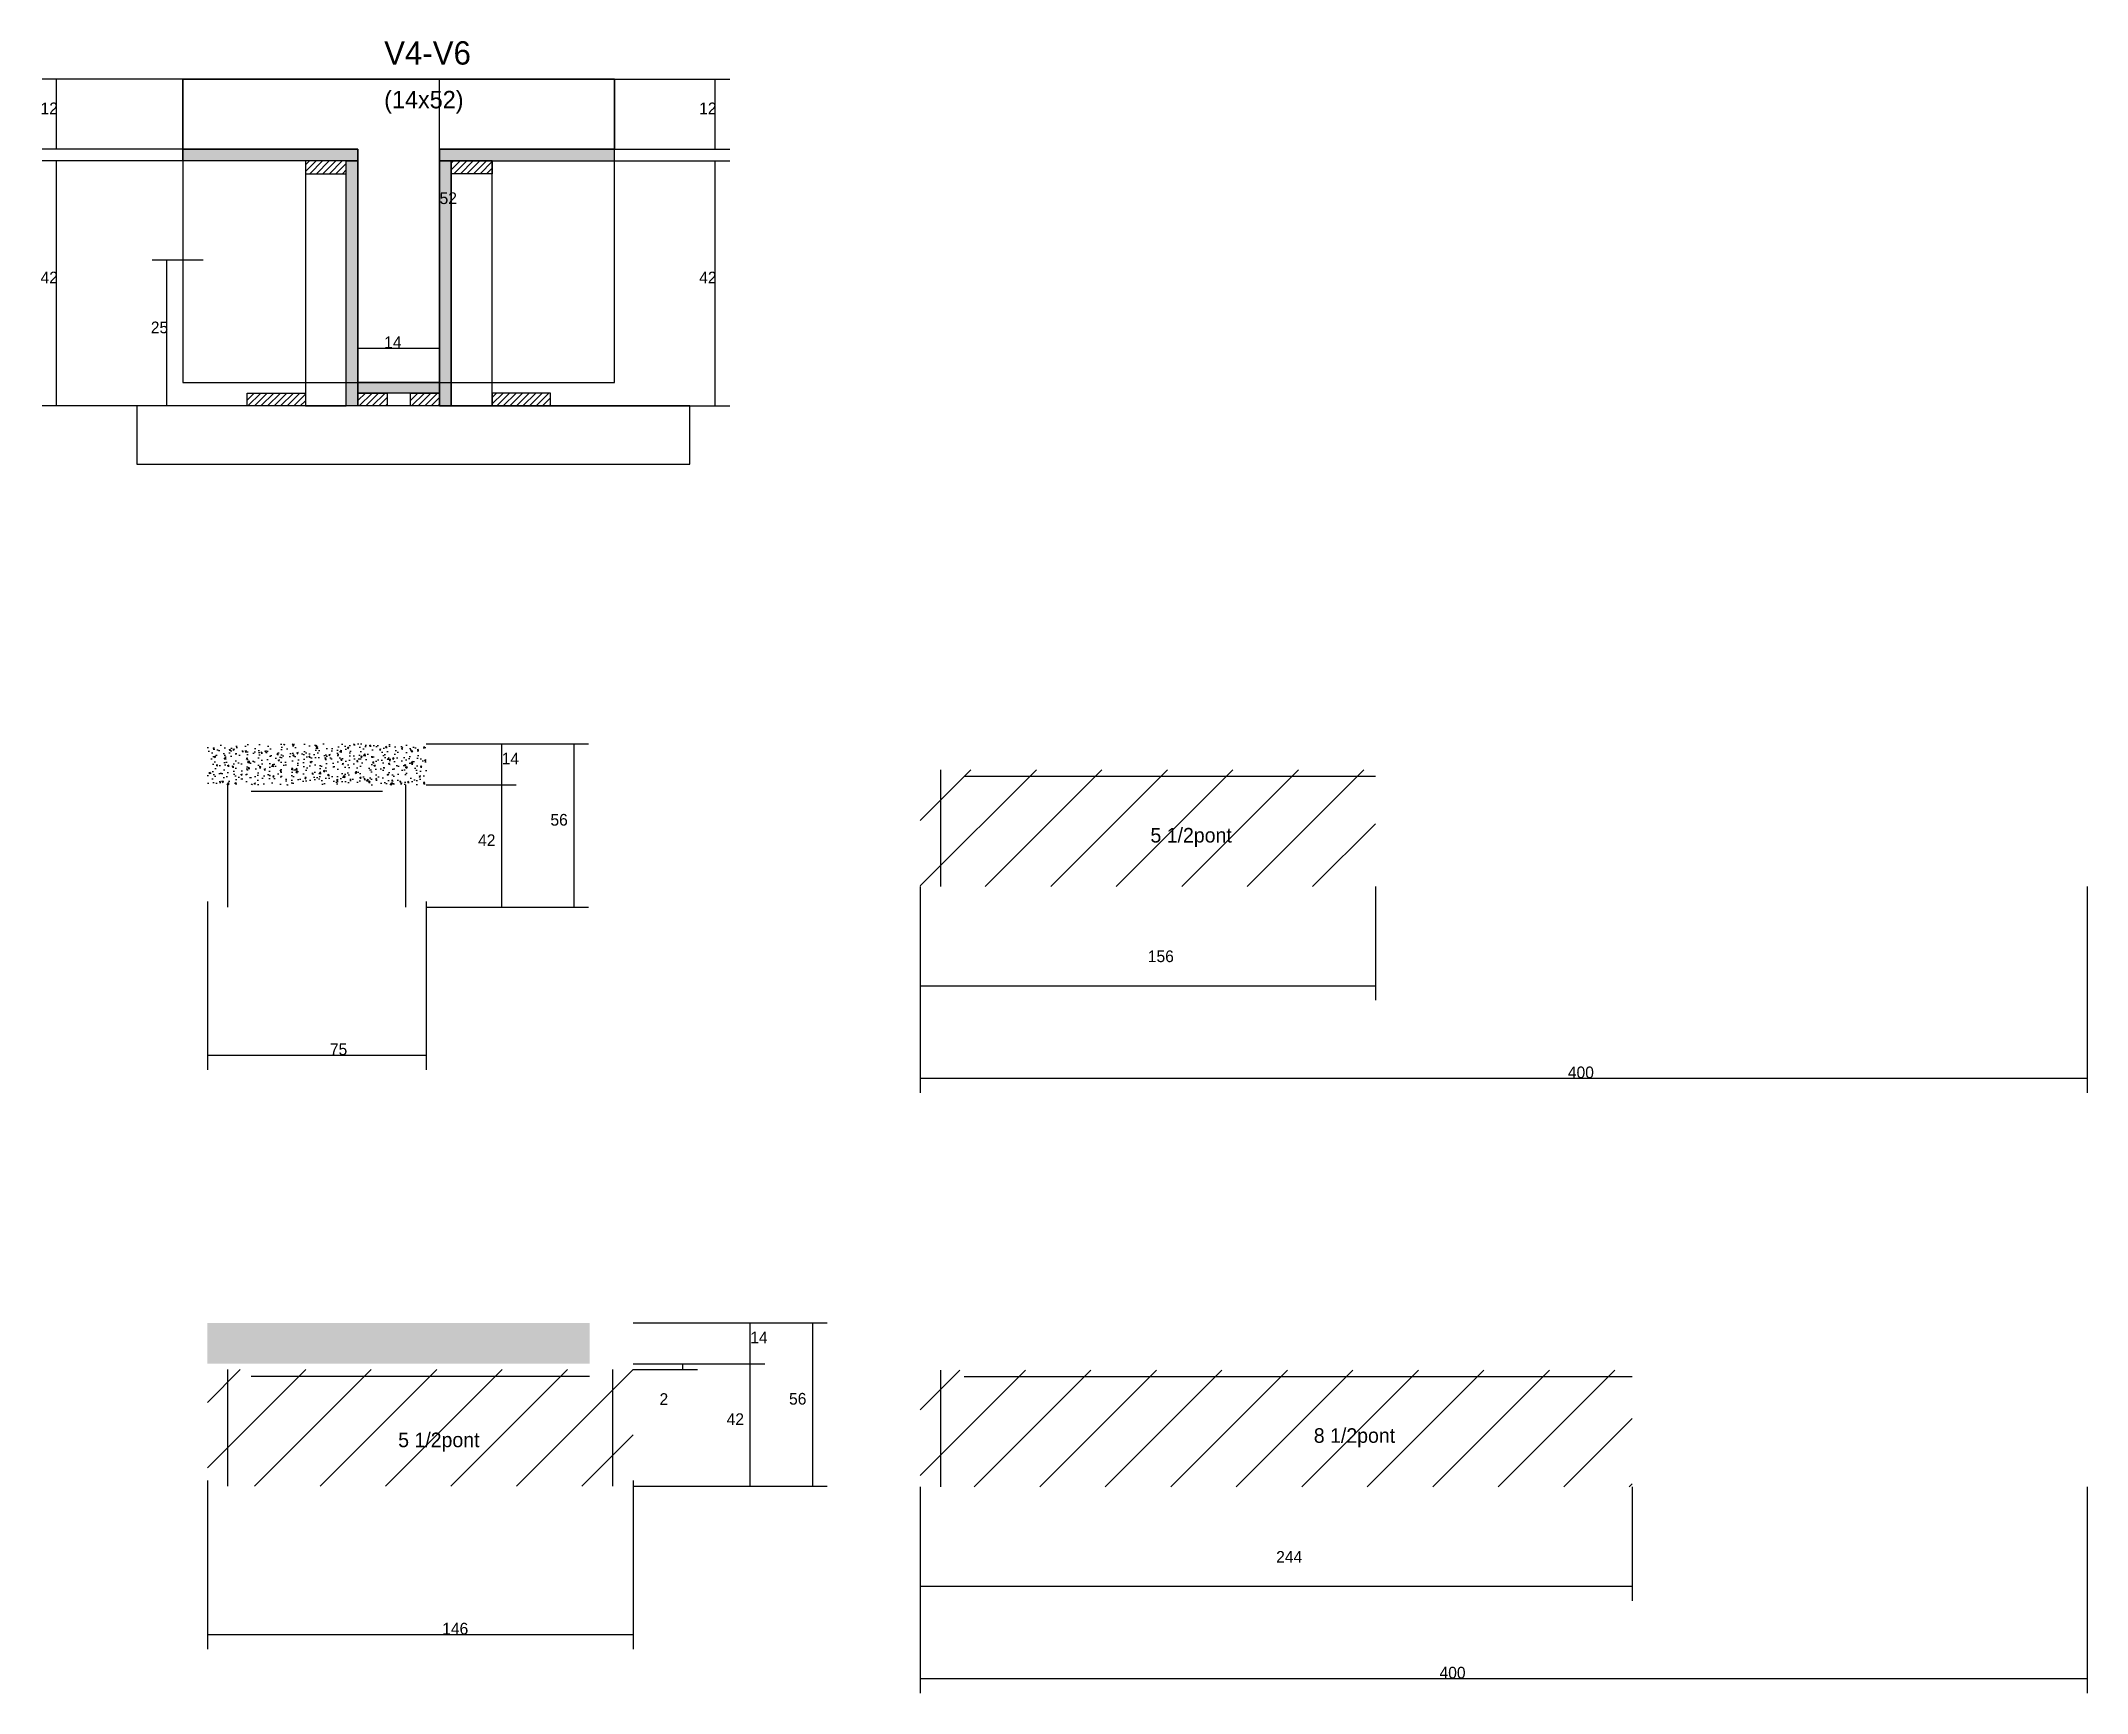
# Model space of a CAD drawing. Header units: metres. Extents: x 129156 to 129857, y 31026 to 31593.
import ezdxf

# ---------------------------------------------------------------- set-up
doc = ezdxf.new("R2010")
doc.units = ezdxf.units.M
for name, color, linetype in [('CONCRETO', 251, 'Continuous'), ('COTA', 4, 'Continuous'), ('Cota Seção (2x)', 4, 'Continuous'), ('Hachura', 253, 'Continuous'), ('Madeira', 126, 'Continuous'), ('NOMENCLATURA', 7, 'Continuous'), ('Painéis', 200, 'Continuous'), ('SARR_2.2x7', 40, 'Continuous'), ('Texto Seção', 7, 'Continuous')]:
    doc.layers.add(name, color=color, linetype=linetype)

msp = doc.modelspace()

# ---------------------------------------------------------------- hatches: boundary and pattern name
at = {"layer": 'COTA'}
h = msp.add_hatch(dxfattribs=at)
h.set_pattern_fill('AR-CONC', scale=0.03)
h.paths.add_polyline_path([(129212.9, 31351.8), (129212.9, 31337.8), (129287.9, 31337.8), (129287.9, 31351.8)])
h = msp.add_hatch(dxfattribs=at)
h.set_pattern_fill('AR-CONC', scale=0.03)
h.paths.add_polyline_path([(129212.9, 31153.3), (129212.9, 31139.3), (129343.9, 31139.3), (129343.9, 31153.3)])
at = {"layer": 'Hachura'}
h = msp.add_hatch(color=8, dxfattribs=at)
h.dxf.hatch_style = 1
h.paths.add_polyline_path([(129204.5, 31551.7), (129204.5, 31555.7), (129204.5, 31555.7), (129264.5, 31555.7), (129264.5, 31555.7), (129264.5, 31551.7), (129264.5, 31551.7), (129204.5, 31551.7)])
h = msp.add_hatch(color=8, dxfattribs=at)
h.dxf.hatch_style = 1
h.paths.add_polyline_path([(129352.5, 31551.7), (129352.5, 31555.7), (129352.5, 31555.7), (129292.5, 31555.7), (129292.5, 31555.7), (129292.5, 31551.7), (129292.5, 31551.7), (129352.5, 31551.7)])
h = msp.add_hatch(dxfattribs=at)
h.set_pattern_fill('ANSI31', scale=0.5)
h.paths.add_polyline_path([(129246.5, 31551.7), (129246.5, 31547.3), (129246.5, 31547.3), (129260.5, 31547.3), (129260.5, 31547.3), (129260.5, 31551.7), (129260.5, 31551.7), (129246.5, 31551.7)])
h = msp.add_hatch(color=8, dxfattribs=at)
h.dxf.hatch_style = 1
h.paths.add_polyline_path([(129260.5, 31551.7), (129264.5, 31551.7), (129264.5, 31551.7), (129264.5, 31467.7), (129264.5, 31467.7), (129260.5, 31467.7), (129260.5, 31467.7), (129260.5, 31551.7)])
h = msp.add_hatch(color=8, dxfattribs=at)
h.dxf.hatch_style = 1
h.paths.add_polyline_path([(129296.5, 31551.7), (129292.5, 31551.7), (129292.5, 31551.7), (129292.5, 31467.7), (129292.5, 31467.7), (129296.5, 31467.7), (129296.5, 31467.7), (129296.5, 31551.7)])
h = msp.add_hatch(dxfattribs=at)
h.set_pattern_fill('ANSI31', scale=0.5)
h.paths.add_polyline_path([(129310.5, 31551.7), (129310.5, 31547.3), (129310.5, 31547.3), (129296.5, 31547.3), (129296.5, 31547.3), (129296.5, 31551.7), (129296.5, 31551.7), (129310.5, 31551.7)])
h = msp.add_hatch(color=8, dxfattribs=at)
h.dxf.hatch_style = 1
h.paths.add_polyline_path([(129264.5, 31472.1), (129264.5, 31475.7), (129264.5, 31475.7), (129292.5, 31475.7), (129292.5, 31475.7), (129292.5, 31472.1), (129292.5, 31472.1), (129264.5, 31472.1)])
h = msp.add_hatch(dxfattribs=at)
h.set_pattern_fill('ANSI31', scale=0.5)
h.paths.add_polyline_path([(129226.5, 31467.7), (129226.5, 31472.1), (129226.5, 31472.1), (129246.5, 31472.1), (129246.5, 31472.1), (129246.5, 31467.7), (129246.5, 31467.7), (129226.5, 31467.7)])
h = msp.add_hatch(dxfattribs=at)
h.set_pattern_fill('ANSI31', scale=0.5)
h.paths.add_polyline_path([(129264.5, 31467.7), (129264.5, 31472.1), (129264.5, 31472.1), (129274.5, 31472.1), (129274.5, 31472.1), (129274.5, 31467.7), (129274.5, 31467.7), (129264.5, 31467.7)])
h = msp.add_hatch(dxfattribs=at)
h.set_pattern_fill('ANSI31', scale=0.5)
h.paths.add_polyline_path([(129282.5, 31467.7), (129282.5, 31472.1), (129282.5, 31472.1), (129292.5, 31472.1), (129292.5, 31472.1), (129292.5, 31467.7), (129292.5, 31467.7), (129282.5, 31467.7)])
h = msp.add_hatch(dxfattribs=at)
h.set_pattern_fill('ANSI31', scale=0.5)
h.paths.add_polyline_path([(129330.5, 31467.7), (129330.5, 31472.1), (129330.5, 31472.1), (129310.5, 31472.1), (129310.5, 31472.1), (129310.5, 31467.7), (129310.5, 31467.7), (129330.5, 31467.7)])
h = msp.add_hatch(dxfattribs=at)
h.set_pattern_fill('ANSI31', scale=5)
h.paths.add_polyline_path([(129613.3, 31302.9), (129613.3, 31342.9), (129457.3, 31342.9), (129457.3, 31302.9)])
h = msp.add_hatch(dxfattribs=at)
h.set_pattern_fill('ANSI31', scale=5)
h.paths.add_polyline_path([(129358.9, 31097.3), (129358.9, 31137.3), (129212.9, 31137.3), (129212.9, 31097.3)])
h = msp.add_hatch(dxfattribs=at)
h.set_pattern_fill('ANSI31', scale=5)
h.paths.add_polyline_path([(129701.3, 31137.1), (129457.3, 31137.1), (129457.3, 31097.1), (129701.3, 31097.1)])

# ---------------------------------------------------------------- linework, layer by layer
at = {"layer": 'CONCRETO'}
for points in [[(129292.5, 31555.7), (129292.5, 31545.7), (129292.5, 31475.7), (129264.5, 31475.7), (129264.5, 31555.7), (129204.5, 31555.7), (129204.5, 31579.7), (129292.5, 31579.7), (129352.5, 31579.7), (129352.5, 31555.7)], [(129204.5, 31475.7), (129352.5, 31475.7), (129352.5, 31579.7), (129204.5, 31579.7)]]:
    msp.add_lwpolyline(points, close=True, dxfattribs=at)
at = {"layer": 'COTA'}
for p, q in [((129204.5, 31579.7), (129156.2, 31579.7)), ((129161.2, 31555.7), (129161.2, 31579.7)), ((129352.5, 31579.7), (129392, 31579.7)), ((129387, 31555.7), (129387, 31579.7)), ((129204.5, 31555.7), (129156.2, 31555.7)), ((129352.5, 31555.7), (129392, 31555.7)), ((129204.5, 31551.7), (129156.2, 31551.7)), ((129161.2, 31467.7), (129161.2, 31551.7)), ((129310.5, 31551.7), (129392, 31551.7)), ((129387, 31467.7), (129387, 31551.7)), ((129211.5, 31517.6), (129194, 31517.6)), ((129199, 31467.7), (129199, 31517.6)), ((129226.5, 31467.7), (129156.2, 31467.7)), ((129211.5, 31467.7), (129194, 31467.7)), ((129330.5, 31467.7), (129392, 31467.7)), ((129287.9, 31351.8), (129318.8, 31351.8)), ((129287.9, 31351.8), (129343.6, 31351.8)), ((129313.8, 31337.8), (129313.8, 31351.8)), ((129338.6, 31295.8), (129338.6, 31351.8)), ((129287.9, 31337.8), (129318.8, 31337.8)), ((129287.9, 31337.8), (129318.8, 31337.8)), ((129313.8, 31295.8), (129313.8, 31337.8)), ((129457.3, 31302.9), (129457.3, 31232.2)), ((129457.3, 31302.9), (129457.3, 31263.9)), ((129613.3, 31302.9), (129613.3, 31263.9)), ((129857.3, 31302.9), (129857.3, 31232.2)), ((129212.9, 31297.8), (129212.9, 31240.1)), ((129287.9, 31297.8), (129287.9, 31240.1)), ((129287.9, 31295.8), (129318.8, 31295.8)), ((129287.9, 31295.8), (129343.6, 31295.8)), ((129457.3, 31268.9), (129613.3, 31268.9)), ((129212.9, 31245.1), (129287.9, 31245.1)), ((129457.3, 31237.2), (129857.3, 31237.2)), ((129358.9, 31153.3), (129404, 31153.3)), ((129358.9, 31153.3), (129425.4, 31153.3)), ((129399, 31139.3), (129399, 31153.3)), ((129420.4, 31097.3), (129420.4, 31153.3)), ((129358.9, 31139.3), (129404, 31139.3)), ((129358.9, 31139.3), (129404, 31139.3)), ((129358.9, 31139.3), (129380.9, 31139.3)), ((129375.9, 31137.3), (129375.9, 31139.3)), ((129399, 31097.3), (129399, 31139.3)), ((129358.9, 31137.3), (129380.9, 31137.3)), ((129212.9, 31099.3), (129212.9, 31041.5)), ((129358.9, 31099.3), (129358.9, 31041.5)), ((129358.9, 31097.3), (129404, 31097.3)), ((129358.9, 31097.3), (129425.4, 31097.3)), ((129457.3, 31097.1), (129457.3, 31058)), ((129457.3, 31097.1), (129457.3, 31026.4)), ((129701.3, 31097.1), (129701.3, 31058)), ((129857.3, 31097.1), (129857.3, 31026.4)), ((129457.3, 31063), (129701.3, 31063)), ((129212.9, 31046.5), (129358.9, 31046.5)), ((129457.3, 31031.4), (129857.3, 31031.4))]:
    msp.add_line(p, q, dxfattribs=at)
at = {"layer": 'Cota Seção (2x)'}
for p, q in [((129264.5, 31579.7), (129297.5, 31579.7)), ((129292.5, 31475.7), (129292.5, 31579.7)), ((129264.5, 31475.7), (129264.5, 31492.5)), ((129292.5, 31475.7), (129292.5, 31492.5)), ((129264.5, 31487.5), (129292.5, 31487.5)), ((129264.5, 31475.7), (129297.5, 31475.7))]:
    msp.add_line(p, q, dxfattribs=at)
at = {"layer": 'Madeira'}
for points in [[(129246.5, 31551.7), (129246.5, 31547.3), (129260.5, 31547.3), (129260.5, 31551.7)], [(129246.5, 31467.7), (129260.5, 31467.7), (129260.5, 31551.7), (129246.5, 31551.7)], [(129310.5, 31551.7), (129310.5, 31547.3), (129296.5, 31547.3), (129296.5, 31551.7)], [(129310.5, 31551.7), (129296.5, 31551.7), (129296.5, 31467.7), (129310.5, 31467.7)], [(129226.5, 31467.7), (129226.5, 31472.1), (129246.5, 31472.1), (129246.5, 31467.7)], [(129264.5, 31467.7), (129264.5, 31472.1), (129274.5, 31472.1), (129274.5, 31467.7)], [(129282.5, 31467.7), (129282.5, 31472.1), (129292.5, 31472.1), (129292.5, 31467.7)], [(129330.5, 31467.7), (129330.5, 31472.1), (129310.5, 31472.1), (129310.5, 31467.7)], [(129188.7, 31447.7), (129378.3, 31447.7), (129378.3, 31467.7), (129188.7, 31467.7)]]:
    msp.add_lwpolyline(points, close=True, dxfattribs=at)
at = {"layer": 'Painéis'}
for p, q in [((129204.5, 31555.7), (129264.5, 31555.7)), ((129204.5, 31551.7), (129204.5, 31555.7)), ((129264.5, 31551.7), (129264.5, 31555.7)), ((129292.5, 31555.7), (129352.5, 31555.7)), ((129292.5, 31551.7), (129292.5, 31555.7)), ((129352.5, 31551.7), (129352.5, 31555.7)), ((129264.5, 31467.7), (129264.5, 31551.7)), ((129292.5, 31467.7), (129292.5, 31551.7))]:
    msp.add_line(p, q, dxfattribs=at)
for points in [[(129204.5, 31551.7), (129204.5, 31555.7), (129264.5, 31555.7), (129264.5, 31551.7)], [(129352.5, 31551.7), (129352.5, 31555.7), (129292.5, 31555.7), (129292.5, 31551.7)], [(129260.5, 31551.7), (129264.5, 31551.7), (129264.5, 31467.7), (129260.5, 31467.7)], [(129296.5, 31551.7), (129292.5, 31551.7), (129292.5, 31467.7), (129296.5, 31467.7)], [(129264.5, 31472.1), (129264.5, 31475.7), (129292.5, 31475.7), (129292.5, 31472.1)]]:
    msp.add_lwpolyline(points, close=True, dxfattribs=at)
at = {"layer": 'SARR_2.2x7'}
for p, q in [((129464.3, 31302.9), (129464.3, 31342.9)), ((129219.9, 31295.8), (129219.9, 31337.8)), ((129227.9, 31335.6), (129272.9, 31335.6)), ((129280.9, 31295.8), (129280.9, 31337.8)), ((129472.3, 31340.7), (129613.3, 31340.7)), ((129219.9, 31097.3), (129219.9, 31137.3)), ((129227.9, 31135.1), (129343.9, 31135.1)), ((129351.9, 31097.3), (129351.9, 31137.3)), ((129464.3, 31097.1), (129464.3, 31137.1)), ((129472.3, 31134.9), (129701.3, 31134.9))]:
    msp.add_line(p, q, dxfattribs=at)

# ---------------------------------------------------------------- texts
at = {"layer": 'COTA'}
for s, p in [('12', (129155.7, 31567.7)), ('12', (129381.5, 31567.7)), ('42', (129155.7, 31509.7)), ('42', (129381.5, 31509.7)), ('25', (129193.5, 31492.6)), ('14', (129313.8, 31344.8)), ('56', (129330.5, 31323.8)), ('42', (129305.7, 31316.8)), ('156', (129535.3, 31277)), ('75', (129254.9, 31245.1)), ('400', (129679.3, 31237.2)), ('14', (129399, 31146.3)), ('2', (129367.9, 31125.2)), ('56', (129412.3, 31125.3)), ('42', (129390.9, 31118.3)), ('244', (129579.3, 31071.1)), ('146', (129293.4, 31046.5)), ('400', (129635.3, 31031.4))]:
    msp.add_text(s, height=4, dxfattribs=at).set_placement(p)
at = {"layer": 'Cota Seção (2x)'}
for s, p in [('52', (129292.5, 31536.9)), ('14', (129273.5, 31487.5))]:
    msp.add_text(s, height=4, dxfattribs=at).set_placement(p)
at = {"layer": 'NOMENCLATURA'}
for s, p in [('5 1/2pont', (129536.2, 31318)), ('5 1/2pont', (129278.3, 31110.7)), ('8 1/2pont', (129592.2, 31112.2))]:
    msp.add_text(s, height=5, dxfattribs=at).set_placement(p)
at = {"layer": 'Texto Seção'}
for s, height, p in [('V4-V6', 8, (129273.5, 31584.7)), ('(14x52)', 6, (129273.5, 31569.7))]:
    msp.add_text(s, height=height, dxfattribs=at).set_placement(p)

doc.saveas('drawing.dxf')
